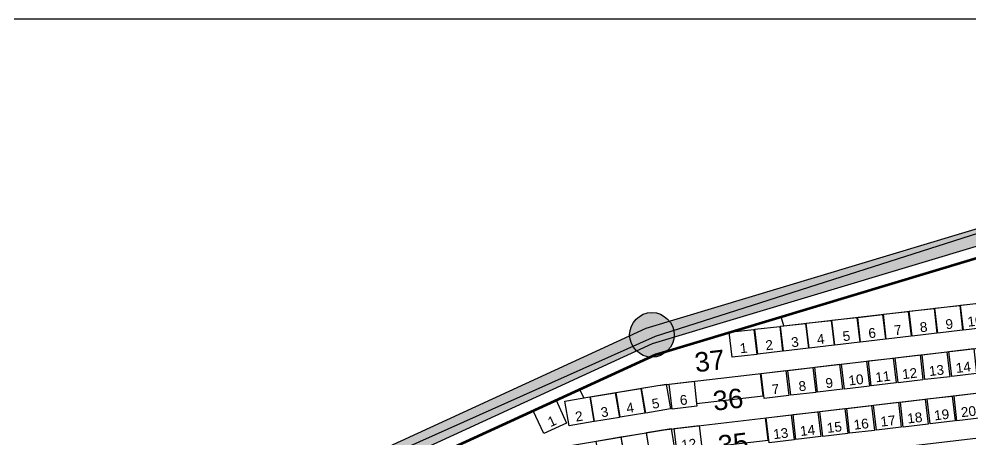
# Model space of a CAD drawing. Header units: millimetres. Extents: x 42980 to 202332, y 27411 to 140378.
# Drawn here: x 89285 to 106381, y 132826 to 140378 of the extents above; entities that cross this region are included whole.
import ezdxf
from ezdxf.enums import TextEntityAlignment as Align

# ---------------------------------------------------------------- set-up
doc = ezdxf.new("R2010")
doc.units = ezdxf.units.MM
doc.header["$LTSCALE"] = 100
doc.layers.get('0').update_dxf_attribs({"linetype": 'CONTINUOUS'})
for name, color, linetype in [('_insida yttervägg arena', 6, 'CONTINUOUS'), ('A-3312-EA-', 7, 'CONTINUOUS'), ('A-3312-FYLL', 7, 'CONTINUOUS'), ('A-3320-EA-', 3, 'CONTINUOUS'), ('A-3320-FYLL', 3, 'CONTINUOUS'), ('E-RADER', 252, 'CONTINUOUS'), ('E-RADNUMMER', 4, 'CONTINUOUS'), ('E-STOLAR', 1, 'CONTINUOUS'), ('E-STOLNUMMER', 7, 'CONTINUOUS'), ('E-TRAPPA', 254, 'CONTINUOUS'), ('G-STOLAR_TELE_2', 3, 'CONTINUOUS')]:
    doc.layers.add(name, color=color, linetype=linetype)
doc.layers.add('SEKTIONER', color=4, linetype='CONTINUOUS', lineweight=70)
doc.styles.add('ARIAL', font='arial.ttf')

# ---------------------------------------------------------------- blocks, each defined once
blk = doc.blocks.new('*U30')
at = {"layer": 'G-STOLAR_TELE_2'}
blk.add_circle((0, 0), 400, dxfattribs=at)

msp = doc.modelspace()

# ---------------------------------------------------------------- hatches: boundary and pattern name
at = {"layer": 'A-3312-FYLL'}
msp.add_hatch(color=256, dxfattribs=at).paths.add_polyline_path([(122476, 138109), (118753, 138109), (115030, 138109), (107673, 136974), (100547, 134829), (93532, 131615), (86845, 127542), (80332, 122511), (76121, 118537), (76356, 118346), (80476, 122234), (87015, 127294), (93673, 131350), (100653, 134548), (107739, 136681), (107925, 136709), (115053, 137809), (118753, 137809), (122453, 137809), (129766, 136681), (136852, 134548), (143833, 131350), (150490, 127294), (157029, 122234), (161149, 118346), (161384, 118537), (157173, 122511), (150660, 127542), (143974, 131615), (136958, 134829), (129833, 136974)])
at = {"layer": 'A-3320-FYLL'}
msp.add_hatch(color=256, dxfattribs=at).paths.add_polyline_path([(101050, 134712, 1), (100250, 134712, 1)])

# ---------------------------------------------------------------- linework, layer by layer
msp.add_lwpolyline([(42980, 27411), (202332, 27411), (202332, 140378), (42980, 140378)], close=True)
at = {"layer": '_insida yttervägg arena'}
msp.add_lwpolyline([(74557, 113491), (77541, 117380), (76273, 118453), (80814, 122712), (86960, 127412), (93832, 131612), (100713, 134688), (107536, 136866)], dxfattribs=at)
at = {"layer": 'A-3312-EA-'}
for p, q in [((100547, 134829), (107673, 136974)), ((107739, 136681), (100653, 134548)), ((93532, 131615), (100547, 134829)), ((100653, 134548), (93673, 131350))]:
    msp.add_line(p, q, dxfattribs=at)
at = {"layer": 'E-RADER'}
for p, q in [((107783, 136485), (100724, 134360)), ((103021, 134872), (107675, 135415)), ((103021, 134872), (102971, 135037)), ((100759, 133802), (107745, 134618)), ((100724, 134360), (93767, 131173)), ((99426, 133580), (99356, 133733)), ((99426, 133580), (100759, 133802)), ((100871, 133010), (107816, 133821)), ((96529, 132285), (100871, 133010)), ((100984, 132218), (107887, 133024))]:
    msp.add_line(p, q, dxfattribs=at)
at = {"layer": 'E-STOLAR'}
for points in [[(106231, 134793), (105784, 134741), (105732, 135188), (106179, 135240)], [(106693, 134847), (106246, 134795), (106194, 135242), (106641, 135294)], [(104845, 134632), (104398, 134579), (104346, 135026), (104793, 135079)], [(105307, 134686), (104860, 134633), (104808, 135080), (105255, 135133)], [(105769, 134740), (105322, 134687), (105270, 135134), (105717, 135187)], [(103460, 134470), (103013, 134418), (102961, 134865), (103408, 134917)], [(103922, 134524), (103475, 134472), (103422, 134919), (103869, 134971)], [(104383, 134578), (103937, 134526), (103884, 134973), (104331, 135025)], [(102536, 134362), (102089, 134310), (102037, 134757), (102484, 134809)], [(102998, 134416), (102551, 134364), (102499, 134811), (102946, 134863)], [(106001, 133961), (105554, 133909), (105502, 134356), (105949, 134408)], [(106483, 134017), (106036, 133965), (105983, 134412), (106430, 134464)], [(104556, 133792), (104109, 133740), (104057, 134187), (104504, 134239)], [(105037, 133849), (104590, 133796), (104538, 134243), (104985, 134296)], [(105519, 133905), (105072, 133853), (105020, 134300), (105467, 134352)], [(103111, 133624), (102664, 133571), (102611, 134018), (103058, 134071)], [(103592, 133680), (103145, 133628), (103093, 134075), (103540, 134127)], [(104074, 133736), (103627, 133684), (103575, 134131), (104022, 134183)], [(101459, 133431), (101012, 133379), (100960, 133826), (101407, 133878)], [(100524, 133307), (100081, 133233), (100006, 133677), (100450, 133751)], [(100983, 133383), (100539, 133309), (100465, 133753), (100909, 133827)], [(99117, 133129), (98708, 132942), (98521, 133351), (98930, 133538)], [(99607, 133154), (99163, 133080), (99089, 133524), (99533, 133598)], [(100066, 133230), (99622, 133156), (99548, 133600), (99992, 133674)], [(105612, 133110), (105165, 133058), (105113, 133505), (105560, 133557)], [(106094, 133167), (105647, 133114), (105595, 133561), (106041, 133614)], [(106575, 133223), (106128, 133171), (106076, 133618), (106523, 133670)], [(104167, 132942), (103720, 132889), (103668, 133336), (104115, 133389)], [(104648, 132998), (104202, 132946), (104149, 133393), (104596, 133445)], [(105130, 133054), (104683, 133002), (104631, 133449), (105078, 133501)], [(103203, 132829), (102756, 132777), (102704, 133224), (103151, 133276)], [(103685, 132885), (103238, 132833), (103186, 133280), (103633, 133332)], [(101071, 132587), (100627, 132513), (100553, 132957), (100996, 133031)], [(101552, 132636), (101105, 132584), (101053, 133031), (101500, 133083)], [(100167, 132436), (99723, 132362), (99649, 132806), (100093, 132880)], [(100619, 132511), (100175, 132437), (100101, 132881), (100545, 132955)]]:
    msp.add_lwpolyline(points, close=True, dxfattribs=at)
at = {"layer": 'E-TRAPPA'}
for points in [[(101407, 133878), (101454, 133481), (102646, 133620), (102599, 134017)], [(101500, 133083), (101546, 132686), (102738, 132825), (102692, 133222)]]:
    msp.add_lwpolyline(points, dxfattribs=at)
at = {"layer": 'SEKTIONER'}
msp.add_lwpolyline([(76512, 118218), (80572, 122050), (87128, 127129), (93767, 131173), (100724, 134360), (107783, 136485), (107846, 136495)], dxfattribs=at)

# ---------------------------------------------------------------- block references
at = {"layer": 'A-3320-EA-'}
msp.add_blockref('*U30', (100650, 134712), dxfattribs=at)

# ---------------------------------------------------------------- texts
at = {"layer": 'E-RADNUMMER', "style": 'ARIAL'}
for s, p in [('37', (101439, 134039)), ('36', (101768, 133348)), ('35', (101860, 132553))]:
    msp.add_text(s, height=350, rotation=6.66, dxfattribs=at).set_placement(p)
at = {"layer": 'E-STOLNUMMER', "style": 'ARIAL'}
for s, rotation, p in [('10', 6.66, (106469, 134821)), ('7', 6.66, (105084, 134660)), ('8', 6.66, (105546, 134713)), ('9', 6.66, (106007, 134767)), ('4', 6.66, (103698, 134498)), ('5', 6.66, (104160, 134552)), ('6', 6.66, (104622, 134606)), ('1', 6.66, (102313, 134336)), ('2', 6.66, (102774, 134390)), ('3', 6.66, (103236, 134444)), ('14', 6.66, (106259, 133991)), ('11', 6.66, (104814, 133823)), ('12', 6.66, (105296, 133879)), ('13', 6.66, (105777, 133935)), ('8', 6.66, (103369, 133654)), ('9', 6.66, (103851, 133710)), ('10', 6.66, (104332, 133766)), ('7', 6.66, (102887, 133598)), ('5', 9.4721, (100740, 133343)), ('6', 6.66, (101236, 133405)), ('3', 9.4721, (99823, 133190)), ('4', 9.4721, (100282, 133266)), ('19', 6.66, (105870, 133140)), ('20', 6.66, (106352, 133197)), ('1', 24.6122, (98913, 133035)), ('2', 9.4721, (99364, 133113)), ('16', 6.66, (104425, 132972)), ('17', 6.66, (104907, 133028)), ('18', 6.66, (105388, 133084)), ('13', 6.66, (102980, 132803)), ('14', 6.66, (103462, 132859)), ('15', 6.66, (103943, 132915)), ('12', 6.66, (101329, 132610))]:
    msp.add_text(s, height=175, rotation=rotation, dxfattribs=at).set_placement(p, align=Align.BOTTOM_CENTER)

doc.saveas('drawing.dxf')
